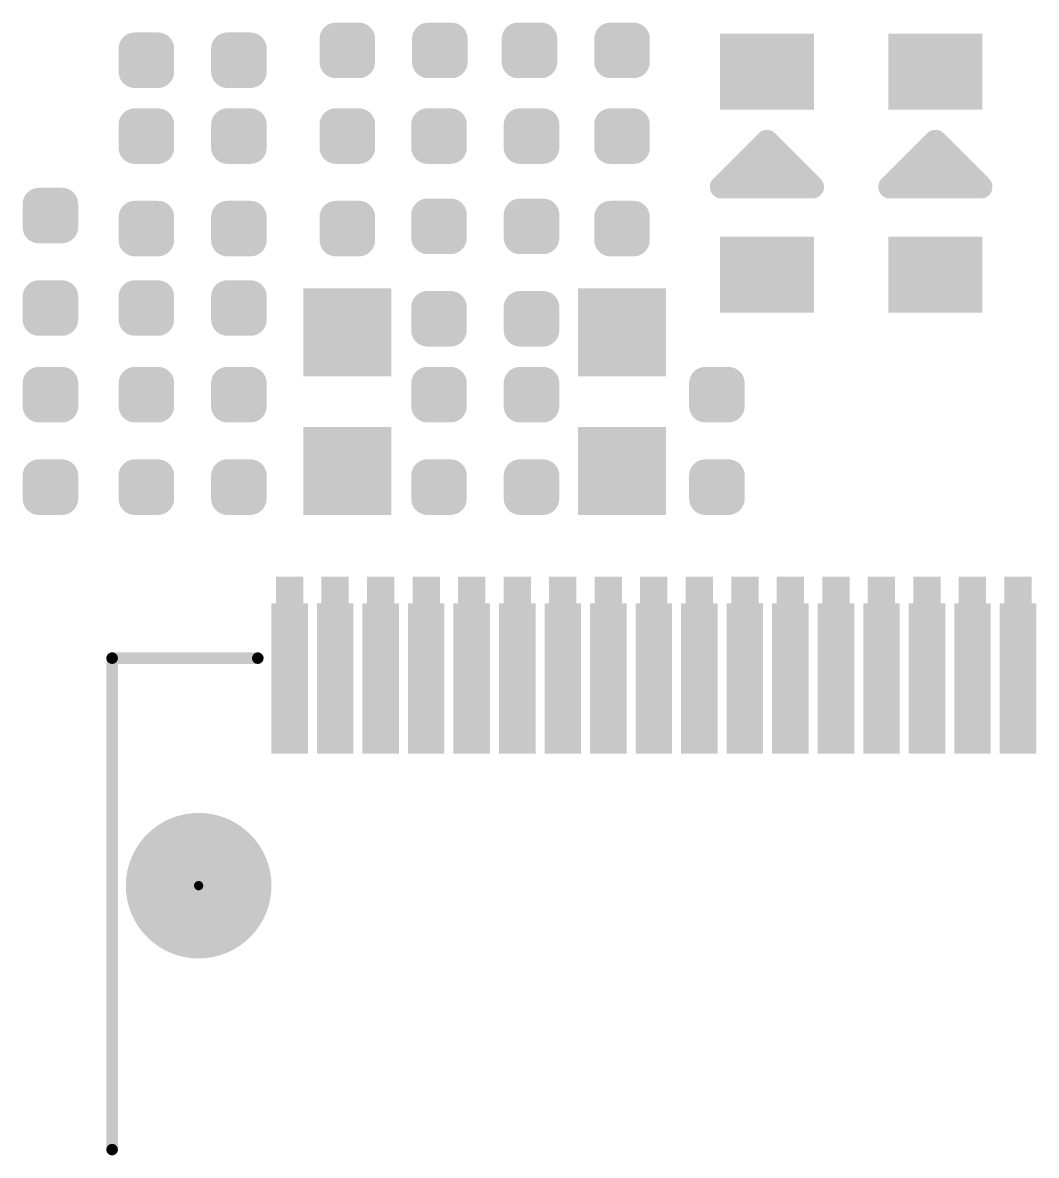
# Model space of a CAD drawing. Header units: millimetres. Extents: x 154 to 268, y 72 to 174.
# Drawn here: x 228.15 to 239.28, y 110.11 to 122.56 of the extents above; entities that cross this region are included whole.
import ezdxf

# ---------------------------------------------------------------- set-up
doc = ezdxf.new("R2010")
doc.units = ezdxf.units.MM
for name, color, linetype in [('PadHoleLayer', 156, 'Continuous'), ('TopOverlay', 52, 'Continuous'), ('TopPaste', 8, 'Continuous'), ('TopSolder', 216, 'Continuous')]:
    doc.layers.add(name, color=color, linetype=linetype)

msp = doc.modelspace()

# ---------------------------------------------------------------- linework, layer by layer
at = {"layer": 'PadHoleLayer', "const_width": 0.8}
msp.add_lwpolyline([(229.682, 113.075, 1), (230.482, 113.075, 1)], format="xyb", close=True, dxfattribs=at)
at = {"layer": 'TopOverlay'}
for points, const_width in [([(235.824, 120.753), (236.324, 121.253)], 0.254), ([(236.324, 121.253), (236.824, 120.753)], 0.254), ([(237.674, 120.753), (238.174, 121.253)], 0.254), ([(238.174, 121.253), (238.674, 120.753)], 0.254), ([(236.124, 120.853), (236.224, 120.953)], 0.254), ([(236.224, 120.953), (236.624, 120.953)], 0.254), ([(236.624, 120.953), (236.824, 120.753)], 0.254), ([(237.974, 120.853), (238.074, 120.953)], 0.254), ([(238.074, 120.953), (238.474, 120.953)], 0.254), ([(238.474, 120.953), (238.674, 120.753)], 0.254), ([(235.824, 120.753), (236.824, 120.753)], 0.254), ([(237.674, 120.753), (238.674, 120.753)], 0.254), ([(229.132, 110.175), (229.132, 115.575)], 0.127), ([(229.132, 115.575), (230.732, 115.575)], 0.127)]:
    msp.add_lwpolyline(points, dxfattribs=dict(at, const_width=const_width))
for points, const_width in [([(236.26, 121.253, 1), (236.387, 121.253, 1)], 0.127), ([(236.26, 121.253, 1), (236.387, 121.253, 1)], 0.127), ([(238.11, 121.253, 1), (238.237, 121.253, 1)], 0.127), ([(238.11, 121.253, 1), (238.237, 121.253, 1)], 0.127), ([(236.06, 120.853, 1), (236.187, 120.853, 1)], 0.127), ([(236.16, 120.953, 1), (236.287, 120.953, 1)], 0.127), ([(236.16, 120.953, 1), (236.287, 120.953, 1)], 0.127), ([(236.56, 120.953, 1), (236.687, 120.953, 1)], 0.127), ([(236.56, 120.953, 1), (236.687, 120.953, 1)], 0.127), ([(237.91, 120.853, 1), (238.037, 120.853, 1)], 0.127), ([(238.01, 120.953, 1), (238.137, 120.953, 1)], 0.127), ([(238.01, 120.953, 1), (238.137, 120.953, 1)], 0.127), ([(238.41, 120.953, 1), (238.537, 120.953, 1)], 0.127), ([(238.41, 120.953, 1), (238.537, 120.953, 1)], 0.127), ([(235.76, 120.753, 1), (235.887, 120.753, 1)], 0.127), ([(235.76, 120.753, 1), (235.887, 120.753, 1)], 0.127), ([(236.76, 120.753, 1), (236.887, 120.753, 1)], 0.127), ([(236.76, 120.753, 1), (236.887, 120.753, 1)], 0.127), ([(236.76, 120.753, 1), (236.887, 120.753, 1)], 0.127), ([(237.61, 120.753, 1), (237.737, 120.753, 1)], 0.127), ([(237.61, 120.753, 1), (237.737, 120.753, 1)], 0.127), ([(238.61, 120.753, 1), (238.737, 120.753, 1)], 0.127), ([(238.61, 120.753, 1), (238.737, 120.753, 1)], 0.127), ([(238.61, 120.753, 1), (238.737, 120.753, 1)], 0.127), ([(229.1, 115.575, 1), (229.163, 115.575, 1)], 0.0635), ([(229.1, 115.575, 1), (229.163, 115.575, 1)], 0.0635), ([(230.7, 115.575, 1), (230.763, 115.575, 1)], 0.0635), ([(229.1, 110.175, 1), (229.163, 110.175, 1)], 0.0635)]:
    msp.add_lwpolyline(points, format="xyb", close=True, dxfattribs=dict(at, const_width=const_width))
at = {"layer": 'TopPaste', "const_width": 0.127}
for points in [[(231.525, 122.38, 1), (231.652, 122.38, 1)], [(231.779, 122.38, 1), (231.906, 122.38, 1)], [(232.541, 122.38, 1), (232.668, 122.38, 1)], [(232.795, 122.38, 1), (232.922, 122.38, 1)], [(233.525, 122.38, 1), (233.652, 122.38, 1)], [(233.779, 122.38, 1), (233.906, 122.38, 1)], [(234.541, 122.38, 1), (234.668, 122.38, 1)], [(234.795, 122.38, 1), (234.922, 122.38, 1)], [(229.317, 122.272, 1), (229.444, 122.272, 1)], [(229.571, 122.272, 1), (229.698, 122.272, 1)], [(230.333, 122.272, 1), (230.46, 122.272, 1)], [(230.587, 122.272, 1), (230.714, 122.272, 1)], [(231.525, 122.126, 1), (231.652, 122.126, 1)], [(231.779, 122.126, 1), (231.906, 122.126, 1)], [(232.541, 122.126, 1), (232.668, 122.126, 1)], [(232.795, 122.126, 1), (232.922, 122.126, 1)], [(233.525, 122.126, 1), (233.652, 122.126, 1)], [(233.779, 122.126, 1), (233.906, 122.126, 1)], [(234.541, 122.126, 1), (234.668, 122.126, 1)], [(234.795, 122.126, 1), (234.922, 122.126, 1)], [(229.317, 122.018, 1), (229.444, 122.018, 1)], [(229.571, 122.018, 1), (229.698, 122.018, 1)], [(230.333, 122.018, 1), (230.46, 122.018, 1)], [(230.587, 122.018, 1), (230.714, 122.018, 1)], [(229.317, 121.438, 1), (229.444, 121.438, 1)], [(229.571, 121.438, 1), (229.698, 121.438, 1)], [(230.333, 121.438, 1), (230.46, 121.438, 1)], [(230.587, 121.438, 1), (230.714, 121.438, 1)], [(231.525, 121.438, 1), (231.652, 121.438, 1)], [(231.779, 121.438, 1), (231.906, 121.438, 1)], [(232.532, 121.438, 1), (232.659, 121.438, 1)], [(232.786, 121.438, 1), (232.913, 121.438, 1)], [(233.548, 121.438, 1), (233.675, 121.438, 1)], [(233.802, 121.438, 1), (233.929, 121.438, 1)], [(234.541, 121.438, 1), (234.668, 121.438, 1)], [(234.795, 121.438, 1), (234.922, 121.438, 1)], [(229.317, 121.184, 1), (229.444, 121.184, 1)], [(229.571, 121.184, 1), (229.698, 121.184, 1)], [(230.333, 121.184, 1), (230.46, 121.184, 1)], [(230.587, 121.184, 1), (230.714, 121.184, 1)], [(231.525, 121.184, 1), (231.652, 121.184, 1)], [(231.779, 121.184, 1), (231.906, 121.184, 1)], [(232.532, 121.184, 1), (232.659, 121.184, 1)], [(232.786, 121.184, 1), (232.913, 121.184, 1)], [(233.548, 121.184, 1), (233.675, 121.184, 1)], [(233.802, 121.184, 1), (233.929, 121.184, 1)], [(234.541, 121.184, 1), (234.668, 121.184, 1)], [(234.795, 121.184, 1), (234.922, 121.184, 1)], [(228.263, 120.565, 1), (228.39, 120.565, 1)], [(228.517, 120.565, 1), (228.644, 120.565, 1)], [(229.317, 120.422, 1), (229.444, 120.422, 1)], [(229.571, 120.422, 1), (229.698, 120.422, 1)], [(230.333, 120.422, 1), (230.46, 120.422, 1)], [(230.587, 120.422, 1), (230.714, 120.422, 1)], [(231.525, 120.422, 1), (231.652, 120.422, 1)], [(231.779, 120.422, 1), (231.906, 120.422, 1)], [(232.532, 120.447, 1), (232.659, 120.447, 1)], [(232.786, 120.447, 1), (232.913, 120.447, 1)], [(233.548, 120.447, 1), (233.675, 120.447, 1)], [(233.802, 120.447, 1), (233.929, 120.447, 1)], [(234.541, 120.422, 1), (234.668, 120.422, 1)], [(234.795, 120.422, 1), (234.922, 120.422, 1)], [(228.263, 120.311, 1), (228.39, 120.311, 1)], [(228.517, 120.311, 1), (228.644, 120.311, 1)], [(229.317, 120.168, 1), (229.444, 120.168, 1)], [(229.571, 120.168, 1), (229.698, 120.168, 1)], [(230.333, 120.168, 1), (230.46, 120.168, 1)], [(230.587, 120.168, 1), (230.714, 120.168, 1)], [(231.525, 120.168, 1), (231.652, 120.168, 1)], [(231.779, 120.168, 1), (231.906, 120.168, 1)], [(232.532, 120.193, 1), (232.659, 120.193, 1)], [(232.786, 120.193, 1), (232.913, 120.193, 1)], [(233.548, 120.193, 1), (233.675, 120.193, 1)], [(233.802, 120.193, 1), (233.929, 120.193, 1)], [(234.541, 120.168, 1), (234.668, 120.168, 1)], [(234.795, 120.168, 1), (234.922, 120.168, 1)], [(228.263, 119.549, 1), (228.39, 119.549, 1)], [(228.517, 119.549, 1), (228.644, 119.549, 1)], [(229.317, 119.549, 1), (229.444, 119.549, 1)], [(229.571, 119.549, 1), (229.698, 119.549, 1)], [(230.333, 119.549, 1), (230.46, 119.549, 1)], [(230.587, 119.549, 1), (230.714, 119.549, 1)], [(232.532, 119.431, 1), (232.659, 119.431, 1)], [(232.786, 119.431, 1), (232.913, 119.431, 1)], [(233.548, 119.431, 1), (233.675, 119.431, 1)], [(233.802, 119.431, 1), (233.929, 119.431, 1)], [(228.263, 119.295, 1), (228.39, 119.295, 1)], [(228.517, 119.295, 1), (228.644, 119.295, 1)], [(229.317, 119.295, 1), (229.444, 119.295, 1)], [(229.571, 119.295, 1), (229.698, 119.295, 1)], [(230.333, 119.295, 1), (230.46, 119.295, 1)], [(230.587, 119.295, 1), (230.714, 119.295, 1)], [(232.532, 119.177, 1), (232.659, 119.177, 1)], [(232.786, 119.177, 1), (232.913, 119.177, 1)], [(233.548, 119.177, 1), (233.675, 119.177, 1)], [(233.802, 119.177, 1), (233.929, 119.177, 1)], [(228.263, 118.597, 1), (228.39, 118.597, 1)], [(228.517, 118.597, 1), (228.644, 118.597, 1)], [(229.317, 118.597, 1), (229.444, 118.597, 1)], [(229.571, 118.597, 1), (229.698, 118.597, 1)], [(230.333, 118.597, 1), (230.46, 118.597, 1)], [(230.587, 118.597, 1), (230.714, 118.597, 1)], [(232.532, 118.597, 1), (232.659, 118.597, 1)], [(232.786, 118.597, 1), (232.913, 118.597, 1)], [(233.548, 118.597, 1), (233.675, 118.597, 1)], [(233.802, 118.597, 1), (233.929, 118.597, 1)], [(235.583, 118.597, 1), (235.71, 118.597, 1)], [(235.837, 118.597, 1), (235.964, 118.597, 1)], [(228.263, 118.343, 1), (228.39, 118.343, 1)], [(228.517, 118.343, 1), (228.644, 118.343, 1)], [(229.317, 118.343, 1), (229.444, 118.343, 1)], [(229.571, 118.343, 1), (229.698, 118.343, 1)], [(230.333, 118.343, 1), (230.46, 118.343, 1)], [(230.587, 118.343, 1), (230.714, 118.343, 1)], [(232.532, 118.343, 1), (232.659, 118.343, 1)], [(232.786, 118.343, 1), (232.913, 118.343, 1)], [(233.548, 118.343, 1), (233.675, 118.343, 1)], [(233.802, 118.343, 1), (233.929, 118.343, 1)], [(235.583, 118.343, 1), (235.71, 118.343, 1)], [(235.837, 118.343, 1), (235.964, 118.343, 1)], [(228.263, 117.581, 1), (228.39, 117.581, 1)], [(228.517, 117.581, 1), (228.644, 117.581, 1)], [(229.317, 117.581, 1), (229.444, 117.581, 1)], [(229.571, 117.581, 1), (229.698, 117.581, 1)], [(230.333, 117.581, 1), (230.46, 117.581, 1)], [(230.587, 117.581, 1), (230.714, 117.581, 1)], [(232.532, 117.581, 1), (232.659, 117.581, 1)], [(232.786, 117.581, 1), (232.913, 117.581, 1)], [(233.548, 117.581, 1), (233.675, 117.581, 1)], [(233.802, 117.581, 1), (233.929, 117.581, 1)], [(235.583, 117.581, 1), (235.71, 117.581, 1)], [(235.837, 117.581, 1), (235.964, 117.581, 1)], [(228.263, 117.327, 1), (228.39, 117.327, 1)], [(228.517, 117.327, 1), (228.644, 117.327, 1)], [(229.317, 117.327, 1), (229.444, 117.327, 1)], [(229.571, 117.327, 1), (229.698, 117.327, 1)], [(230.333, 117.327, 1), (230.46, 117.327, 1)], [(230.587, 117.327, 1), (230.714, 117.327, 1)], [(232.532, 117.327, 1), (232.659, 117.327, 1)], [(232.786, 117.327, 1), (232.913, 117.327, 1)], [(233.548, 117.327, 1), (233.675, 117.327, 1)], [(233.802, 117.327, 1), (233.929, 117.327, 1)], [(235.583, 117.327, 1), (235.71, 117.327, 1)], [(235.837, 117.327, 1), (235.964, 117.327, 1)]]:
    msp.add_lwpolyline(points, format="xyb", close=True, dxfattribs=at)
at = {"layer": 'TopPaste'}
for points in [[(231.842, 122.507), (231.588, 122.507), (231.842, 121.999), (231.588, 121.999)], [(232.858, 122.507), (232.604, 122.507), (232.858, 121.999), (232.604, 121.999)], [(233.843, 122.507), (233.589, 122.507), (233.843, 121.999), (233.589, 121.999)], [(234.859, 122.507), (234.605, 122.507), (234.859, 121.999), (234.605, 121.999)], [(229.381, 122.399), (229.381, 121.891), (229.635, 122.399), (229.635, 121.891)], [(230.651, 121.891), (230.651, 122.399), (230.397, 121.891), (230.397, 122.399)], [(231.969, 122.38), (231.461, 122.38), (231.969, 122.126), (231.461, 122.126)], [(232.985, 122.38), (232.477, 122.38), (232.985, 122.126), (232.477, 122.126)], [(233.97, 122.38), (233.462, 122.38), (233.97, 122.126), (233.462, 122.126)], [(234.986, 122.38), (234.478, 122.38), (234.986, 122.126), (234.478, 122.126)], [(229.254, 122.272), (229.254, 122.018), (229.762, 122.272), (229.762, 122.018)], [(230.778, 122.018), (230.778, 122.272), (230.27, 122.018), (230.27, 122.272)], [(236.739, 121.703), (236.739, 122.333), (235.909, 121.703), (235.909, 122.333)], [(238.589, 121.703), (238.589, 122.333), (237.759, 121.703), (237.759, 122.333)], [(229.381, 121.565), (229.381, 121.057), (229.635, 121.565), (229.635, 121.057)], [(230.397, 121.565), (230.397, 121.057), (230.651, 121.565), (230.651, 121.057)], [(231.842, 121.057), (231.842, 121.565), (231.588, 121.057), (231.588, 121.565)], [(232.849, 121.565), (232.595, 121.565), (232.849, 121.057), (232.595, 121.057)], [(233.865, 121.565), (233.611, 121.565), (233.865, 121.057), (233.611, 121.057)], [(234.859, 121.057), (234.859, 121.565), (234.605, 121.057), (234.605, 121.565)], [(229.254, 121.438), (229.254, 121.184), (229.762, 121.438), (229.762, 121.184)], [(230.27, 121.438), (230.27, 121.184), (230.778, 121.438), (230.778, 121.184)], [(231.969, 121.184), (231.969, 121.438), (231.461, 121.184), (231.461, 121.438)], [(232.976, 121.438), (232.468, 121.438), (232.976, 121.184), (232.468, 121.184)], [(233.992, 121.438), (233.484, 121.438), (233.992, 121.184), (233.484, 121.184)], [(234.986, 121.184), (234.986, 121.438), (234.478, 121.184), (234.478, 121.438)], [(228.327, 120.692), (228.327, 120.184), (228.581, 120.692), (228.581, 120.184)], [(228.2, 120.565), (228.2, 120.311), (228.708, 120.565), (228.708, 120.311)], [(229.381, 120.549), (229.381, 120.041), (229.635, 120.549), (229.635, 120.041)], [(230.397, 120.549), (230.397, 120.041), (230.651, 120.549), (230.651, 120.041)], [(231.842, 120.041), (231.842, 120.549), (231.588, 120.041), (231.588, 120.549)], [(232.595, 120.574), (232.595, 120.066), (232.849, 120.574), (232.849, 120.066)], [(233.611, 120.574), (233.611, 120.066), (233.865, 120.574), (233.865, 120.066)], [(234.859, 120.041), (234.859, 120.549), (234.605, 120.041), (234.605, 120.549)], [(229.254, 120.422), (229.254, 120.168), (229.762, 120.422), (229.762, 120.168)], [(230.27, 120.422), (230.27, 120.168), (230.778, 120.422), (230.778, 120.168)], [(231.969, 120.168), (231.969, 120.422), (231.461, 120.168), (231.461, 120.422)], [(232.468, 120.447), (232.468, 120.193), (232.976, 120.447), (232.976, 120.193)], [(233.484, 120.447), (233.484, 120.193), (233.992, 120.447), (233.992, 120.193)], [(234.986, 120.168), (234.986, 120.422), (234.478, 120.168), (234.478, 120.422)], [(236.739, 119.473), (236.739, 120.103), (235.909, 119.473), (235.909, 120.103)], [(238.589, 119.473), (238.589, 120.103), (237.759, 119.473), (237.759, 120.103)], [(228.327, 119.676), (228.327, 119.168), (228.581, 119.676), (228.581, 119.168)], [(229.635, 119.676), (229.381, 119.676), (229.635, 119.168), (229.381, 119.168)], [(230.651, 119.676), (230.397, 119.676), (230.651, 119.168), (230.397, 119.168)], [(228.2, 119.549), (228.2, 119.295), (228.708, 119.549), (228.708, 119.295)], [(229.762, 119.549), (229.254, 119.549), (229.762, 119.295), (229.254, 119.295)], [(230.778, 119.549), (230.27, 119.549), (230.778, 119.295), (230.27, 119.295)], [(231.334, 119.537), (231.334, 118.775), (232.096, 119.537), (232.096, 118.775)], [(232.595, 119.558), (232.595, 119.05), (232.849, 119.558), (232.849, 119.05)], [(233.611, 119.558), (233.611, 119.05), (233.865, 119.558), (233.865, 119.05)], [(234.351, 119.537), (234.351, 118.775), (235.113, 119.537), (235.113, 118.775)], [(232.468, 119.431), (232.468, 119.177), (232.976, 119.431), (232.976, 119.177)], [(233.484, 119.431), (233.484, 119.177), (233.992, 119.431), (233.992, 119.177)], [(228.581, 118.216), (228.581, 118.724), (228.327, 118.216), (228.327, 118.724)], [(229.381, 118.724), (229.381, 118.216), (229.635, 118.724), (229.635, 118.216)], [(230.397, 118.724), (230.397, 118.216), (230.651, 118.724), (230.651, 118.216)], [(232.595, 118.724), (232.595, 118.216), (232.849, 118.724), (232.849, 118.216)], [(233.611, 118.724), (233.611, 118.216), (233.865, 118.724), (233.865, 118.216)], [(235.647, 118.724), (235.647, 118.216), (235.901, 118.724), (235.901, 118.216)], [(228.708, 118.343), (228.708, 118.597), (228.2, 118.343), (228.2, 118.597)], [(229.254, 118.597), (229.254, 118.343), (229.762, 118.597), (229.762, 118.343)], [(230.27, 118.597), (230.27, 118.343), (230.778, 118.597), (230.778, 118.343)], [(232.468, 118.597), (232.468, 118.343), (232.976, 118.597), (232.976, 118.343)], [(233.484, 118.597), (233.484, 118.343), (233.992, 118.597), (233.992, 118.343)], [(235.52, 118.597), (235.52, 118.343), (236.028, 118.597), (236.028, 118.343)], [(231.334, 118.013), (231.334, 117.251), (232.096, 118.013), (232.096, 117.251)], [(234.351, 118.013), (234.351, 117.251), (235.113, 118.013), (235.113, 117.251)], [(228.581, 117.2), (228.581, 117.708), (228.327, 117.2), (228.327, 117.708)], [(229.381, 117.708), (229.381, 117.2), (229.635, 117.708), (229.635, 117.2)], [(230.397, 117.708), (230.397, 117.2), (230.651, 117.708), (230.651, 117.2)], [(232.595, 117.708), (232.595, 117.2), (232.849, 117.708), (232.849, 117.2)], [(233.611, 117.708), (233.611, 117.2), (233.865, 117.708), (233.865, 117.2)], [(235.647, 117.708), (235.647, 117.2), (235.901, 117.708), (235.901, 117.2)], [(228.708, 117.327), (228.708, 117.581), (228.2, 117.327), (228.2, 117.581)], [(229.254, 117.581), (229.254, 117.327), (229.762, 117.581), (229.762, 117.327)], [(230.27, 117.581), (230.27, 117.327), (230.778, 117.581), (230.778, 117.327)], [(232.468, 117.581), (232.468, 117.327), (232.976, 117.581), (232.976, 117.327)], [(233.484, 117.581), (233.484, 117.327), (233.992, 117.581), (233.992, 117.327)], [(235.52, 117.581), (235.52, 117.327), (236.028, 117.581), (236.028, 117.327)], [(231.23, 116.471), (230.931, 116.471), (231.23, 115.871), (230.931, 115.871)], [(231.731, 116.471), (231.431, 116.471), (231.731, 115.871), (231.431, 115.871)], [(232.231, 116.471), (231.931, 116.471), (232.231, 115.871), (231.931, 115.871)], [(232.731, 116.471), (232.431, 116.471), (232.731, 115.871), (232.431, 115.871)], [(233.231, 116.471), (232.931, 116.471), (233.231, 115.871), (232.931, 115.871)], [(233.731, 116.471), (233.431, 116.471), (233.731, 115.871), (233.431, 115.871)], [(234.231, 116.471), (233.931, 116.471), (234.231, 115.871), (233.931, 115.871)], [(234.731, 116.471), (234.431, 116.471), (234.731, 115.871), (234.431, 115.871)], [(235.231, 116.471), (234.931, 116.471), (235.231, 115.871), (234.931, 115.871)], [(235.731, 116.471), (235.431, 116.471), (235.731, 115.871), (235.431, 115.871)], [(236.231, 116.471), (235.931, 116.471), (236.231, 115.871), (235.931, 115.871)], [(236.731, 116.471), (236.431, 116.471), (236.731, 115.871), (236.431, 115.871)], [(237.231, 116.471), (236.931, 116.471), (237.231, 115.871), (236.931, 115.871)], [(237.731, 116.471), (237.431, 116.471), (237.731, 115.871), (237.431, 115.871)], [(238.231, 116.471), (237.931, 116.471), (238.231, 115.871), (237.931, 115.871)], [(238.731, 116.471), (238.431, 116.471), (238.731, 115.871), (238.431, 115.871)], [(239.231, 116.471), (238.931, 116.471), (239.231, 115.871), (238.931, 115.871)], [(231.232, 114.575), (231.232, 116.125), (230.932, 114.575), (230.932, 116.125)], [(231.732, 114.575), (231.732, 116.125), (231.432, 114.575), (231.432, 116.125)], [(232.232, 114.575), (232.232, 116.125), (231.932, 114.575), (231.932, 116.125)], [(232.732, 114.575), (232.732, 116.125), (232.432, 114.575), (232.432, 116.125)], [(233.232, 114.575), (233.232, 116.125), (232.932, 114.575), (232.932, 116.125)], [(233.732, 114.575), (233.732, 116.125), (233.432, 114.575), (233.432, 116.125)], [(234.232, 114.575), (234.232, 116.125), (233.932, 114.575), (233.932, 116.125)], [(234.732, 114.575), (234.732, 116.125), (234.432, 114.575), (234.432, 116.125)], [(235.232, 114.575), (235.232, 116.125), (234.932, 114.575), (234.932, 116.125)], [(235.732, 114.575), (235.732, 116.125), (235.432, 114.575), (235.432, 116.125)], [(236.232, 114.575), (236.232, 116.125), (235.932, 114.575), (235.932, 116.125)], [(236.732, 114.575), (236.732, 116.125), (236.432, 114.575), (236.432, 116.125)], [(237.232, 114.575), (237.232, 116.125), (236.932, 114.575), (236.932, 116.125)], [(237.732, 114.575), (237.732, 116.125), (237.432, 114.575), (237.432, 116.125)], [(238.232, 114.575), (238.232, 116.125), (237.932, 114.575), (237.932, 116.125)], [(238.732, 114.575), (238.732, 116.125), (238.432, 114.575), (238.432, 116.125)], [(239.232, 114.575), (239.232, 116.125), (238.932, 114.575), (238.932, 116.125)]]:
    msp.add_solid(points, dxfattribs=at)
at = {"layer": 'TopSolder'}
for points, const_width in [([(231.499, 122.38, 1), (231.677, 122.38, 1)], 0.178), ([(231.753, 122.38, 1), (231.931, 122.38, 1)], 0.178), ([(232.515, 122.38, 1), (232.693, 122.38, 1)], 0.178), ([(232.769, 122.38, 1), (232.947, 122.38, 1)], 0.178), ([(233.5, 122.38, 1), (233.678, 122.38, 1)], 0.178), ([(233.754, 122.38, 1), (233.932, 122.38, 1)], 0.178), ([(234.516, 122.38, 1), (234.694, 122.38, 1)], 0.178), ([(234.77, 122.38, 1), (234.948, 122.38, 1)], 0.178), ([(229.292, 122.272, 1), (229.47, 122.272, 1)], 0.178), ([(229.546, 122.272, 1), (229.724, 122.272, 1)], 0.178), ([(230.308, 122.272, 1), (230.486, 122.272, 1)], 0.178), ([(230.562, 122.272, 1), (230.74, 122.272, 1)], 0.178), ([(231.499, 122.126, 1), (231.677, 122.126, 1)], 0.178), ([(231.753, 122.126, 1), (231.931, 122.126, 1)], 0.178), ([(232.515, 122.126, 1), (232.693, 122.126, 1)], 0.178), ([(232.769, 122.126, 1), (232.947, 122.126, 1)], 0.178), ([(233.5, 122.126, 1), (233.678, 122.126, 1)], 0.178), ([(233.754, 122.126, 1), (233.932, 122.126, 1)], 0.178), ([(234.516, 122.126, 1), (234.694, 122.126, 1)], 0.178), ([(234.77, 122.126, 1), (234.948, 122.126, 1)], 0.178), ([(229.292, 122.018, 1), (229.47, 122.018, 1)], 0.178), ([(229.546, 122.018, 1), (229.724, 122.018, 1)], 0.178), ([(230.308, 122.018, 1), (230.486, 122.018, 1)], 0.178), ([(230.562, 122.018, 1), (230.74, 122.018, 1)], 0.178), ([(229.292, 121.438, 1), (229.47, 121.438, 1)], 0.178), ([(229.546, 121.438, 1), (229.724, 121.438, 1)], 0.178), ([(230.308, 121.438, 1), (230.486, 121.438, 1)], 0.178), ([(230.562, 121.438, 1), (230.74, 121.438, 1)], 0.178), ([(231.499, 121.438, 1), (231.677, 121.438, 1)], 0.178), ([(231.753, 121.438, 1), (231.931, 121.438, 1)], 0.178), ([(232.506, 121.438, 1), (232.684, 121.438, 1)], 0.178), ([(232.76, 121.438, 1), (232.938, 121.438, 1)], 0.178), ([(233.522, 121.438, 1), (233.7, 121.438, 1)], 0.178), ([(233.776, 121.438, 1), (233.954, 121.438, 1)], 0.178), ([(234.516, 121.438, 1), (234.694, 121.438, 1)], 0.178), ([(234.77, 121.438, 1), (234.948, 121.438, 1)], 0.178), ([(229.292, 121.184, 1), (229.47, 121.184, 1)], 0.178), ([(229.546, 121.184, 1), (229.724, 121.184, 1)], 0.178), ([(230.308, 121.184, 1), (230.486, 121.184, 1)], 0.178), ([(230.562, 121.184, 1), (230.74, 121.184, 1)], 0.178), ([(231.499, 121.184, 1), (231.677, 121.184, 1)], 0.178), ([(231.753, 121.184, 1), (231.931, 121.184, 1)], 0.178), ([(232.506, 121.184, 1), (232.684, 121.184, 1)], 0.178), ([(232.76, 121.184, 1), (232.938, 121.184, 1)], 0.178), ([(233.522, 121.184, 1), (233.7, 121.184, 1)], 0.178), ([(233.776, 121.184, 1), (233.954, 121.184, 1)], 0.178), ([(234.516, 121.184, 1), (234.694, 121.184, 1)], 0.178), ([(234.77, 121.184, 1), (234.948, 121.184, 1)], 0.178), ([(228.238, 120.565, 1), (228.416, 120.565, 1)], 0.178), ([(228.492, 120.565, 1), (228.67, 120.565, 1)], 0.178), ([(232.506, 120.447, 1), (232.684, 120.447, 1)], 0.178), ([(232.76, 120.447, 1), (232.938, 120.447, 1)], 0.178), ([(233.522, 120.447, 1), (233.7, 120.447, 1)], 0.178), ([(233.776, 120.447, 1), (233.954, 120.447, 1)], 0.178), ([(228.238, 120.311, 1), (228.416, 120.311, 1)], 0.178), ([(228.492, 120.311, 1), (228.67, 120.311, 1)], 0.178), ([(229.292, 120.422, 1), (229.47, 120.422, 1)], 0.178), ([(229.546, 120.422, 1), (229.724, 120.422, 1)], 0.178), ([(230.308, 120.422, 1), (230.486, 120.422, 1)], 0.178), ([(230.562, 120.422, 1), (230.74, 120.422, 1)], 0.178), ([(231.499, 120.422, 1), (231.677, 120.422, 1)], 0.178), ([(231.753, 120.422, 1), (231.931, 120.422, 1)], 0.178), ([(234.516, 120.422, 1), (234.694, 120.422, 1)], 0.178), ([(234.77, 120.422, 1), (234.948, 120.422, 1)], 0.178), ([(232.506, 120.193, 1), (232.684, 120.193, 1)], 0.178), ([(232.76, 120.193, 1), (232.938, 120.193, 1)], 0.178), ([(233.522, 120.193, 1), (233.7, 120.193, 1)], 0.178), ([(233.776, 120.193, 1), (233.954, 120.193, 1)], 0.178), ([(229.292, 120.168, 1), (229.47, 120.168, 1)], 0.178), ([(229.546, 120.168, 1), (229.724, 120.168, 1)], 0.178), ([(230.308, 120.168, 1), (230.486, 120.168, 1)], 0.178), ([(230.562, 120.168, 1), (230.74, 120.168, 1)], 0.178), ([(231.499, 120.168, 1), (231.677, 120.168, 1)], 0.178), ([(231.753, 120.168, 1), (231.931, 120.168, 1)], 0.178), ([(234.516, 120.168, 1), (234.694, 120.168, 1)], 0.178), ([(234.77, 120.168, 1), (234.948, 120.168, 1)], 0.178), ([(228.238, 119.549, 1), (228.416, 119.549, 1)], 0.178), ([(228.492, 119.549, 1), (228.67, 119.549, 1)], 0.178), ([(229.292, 119.549, 1), (229.47, 119.549, 1)], 0.178), ([(229.546, 119.549, 1), (229.724, 119.549, 1)], 0.178), ([(230.308, 119.549, 1), (230.486, 119.549, 1)], 0.178), ([(230.562, 119.549, 1), (230.74, 119.549, 1)], 0.178), ([(232.506, 119.431, 1), (232.684, 119.431, 1)], 0.178), ([(232.76, 119.431, 1), (232.938, 119.431, 1)], 0.178), ([(233.522, 119.431, 1), (233.7, 119.431, 1)], 0.178), ([(233.776, 119.431, 1), (233.954, 119.431, 1)], 0.178), ([(228.238, 119.295, 1), (228.416, 119.295, 1)], 0.178), ([(228.492, 119.295, 1), (228.67, 119.295, 1)], 0.178), ([(229.292, 119.295, 1), (229.47, 119.295, 1)], 0.178), ([(229.546, 119.295, 1), (229.724, 119.295, 1)], 0.178), ([(230.308, 119.295, 1), (230.486, 119.295, 1)], 0.178), ([(230.562, 119.295, 1), (230.74, 119.295, 1)], 0.178), ([(232.506, 119.177, 1), (232.684, 119.177, 1)], 0.178), ([(232.76, 119.177, 1), (232.938, 119.177, 1)], 0.178), ([(233.522, 119.177, 1), (233.7, 119.177, 1)], 0.178), ([(233.776, 119.177, 1), (233.954, 119.177, 1)], 0.178), ([(228.238, 118.597, 1), (228.416, 118.597, 1)], 0.178), ([(228.492, 118.597, 1), (228.67, 118.597, 1)], 0.178), ([(229.292, 118.597, 1), (229.47, 118.597, 1)], 0.178), ([(229.546, 118.597, 1), (229.724, 118.597, 1)], 0.178), ([(230.308, 118.597, 1), (230.486, 118.597, 1)], 0.178), ([(230.562, 118.597, 1), (230.74, 118.597, 1)], 0.178), ([(232.506, 118.597, 1), (232.684, 118.597, 1)], 0.178), ([(232.76, 118.597, 1), (232.938, 118.597, 1)], 0.178), ([(233.522, 118.597, 1), (233.7, 118.597, 1)], 0.178), ([(233.776, 118.597, 1), (233.954, 118.597, 1)], 0.178), ([(235.558, 118.597, 1), (235.736, 118.597, 1)], 0.178), ([(235.812, 118.597, 1), (235.99, 118.597, 1)], 0.178), ([(228.238, 118.343, 1), (228.416, 118.343, 1)], 0.178), ([(228.492, 118.343, 1), (228.67, 118.343, 1)], 0.178), ([(229.292, 118.343, 1), (229.47, 118.343, 1)], 0.178), ([(229.546, 118.343, 1), (229.724, 118.343, 1)], 0.178), ([(230.308, 118.343, 1), (230.486, 118.343, 1)], 0.178), ([(230.562, 118.343, 1), (230.74, 118.343, 1)], 0.178), ([(232.506, 118.343, 1), (232.684, 118.343, 1)], 0.178), ([(232.76, 118.343, 1), (232.938, 118.343, 1)], 0.178), ([(233.522, 118.343, 1), (233.7, 118.343, 1)], 0.178), ([(233.776, 118.343, 1), (233.954, 118.343, 1)], 0.178), ([(235.558, 118.343, 1), (235.736, 118.343, 1)], 0.178), ([(235.812, 118.343, 1), (235.99, 118.343, 1)], 0.178), ([(228.238, 117.581, 1), (228.416, 117.581, 1)], 0.178), ([(228.492, 117.581, 1), (228.67, 117.581, 1)], 0.178), ([(229.292, 117.581, 1), (229.47, 117.581, 1)], 0.178), ([(229.546, 117.581, 1), (229.724, 117.581, 1)], 0.178), ([(230.308, 117.581, 1), (230.486, 117.581, 1)], 0.178), ([(230.562, 117.581, 1), (230.74, 117.581, 1)], 0.178), ([(232.506, 117.581, 1), (232.684, 117.581, 1)], 0.178), ([(232.76, 117.581, 1), (232.938, 117.581, 1)], 0.178), ([(233.522, 117.581, 1), (233.7, 117.581, 1)], 0.178), ([(233.776, 117.581, 1), (233.954, 117.581, 1)], 0.178), ([(235.558, 117.581, 1), (235.736, 117.581, 1)], 0.178), ([(235.812, 117.581, 1), (235.99, 117.581, 1)], 0.178), ([(228.238, 117.327, 1), (228.416, 117.327, 1)], 0.178), ([(228.492, 117.327, 1), (228.67, 117.327, 1)], 0.178), ([(229.292, 117.327, 1), (229.47, 117.327, 1)], 0.178), ([(229.546, 117.327, 1), (229.724, 117.327, 1)], 0.178), ([(230.308, 117.327, 1), (230.486, 117.327, 1)], 0.178), ([(230.562, 117.327, 1), (230.74, 117.327, 1)], 0.178), ([(232.506, 117.327, 1), (232.684, 117.327, 1)], 0.178), ([(232.76, 117.327, 1), (232.938, 117.327, 1)], 0.178), ([(233.522, 117.327, 1), (233.7, 117.327, 1)], 0.178), ([(233.776, 117.327, 1), (233.954, 117.327, 1)], 0.178), ([(235.558, 117.327, 1), (235.736, 117.327, 1)], 0.178), ([(235.812, 117.327, 1), (235.99, 117.327, 1)], 0.178), ([(230.056, 113.075, 1), (230.107, 113.075, 1)], 0.0508)]:
    msp.add_lwpolyline(points, format="xyb", close=True, dxfattribs=dict(at, const_width=const_width))
for points in [[(231.842, 122.558), (231.588, 122.558), (231.842, 121.948), (231.588, 121.948)], [(232.858, 122.558), (232.604, 122.558), (232.858, 121.948), (232.604, 121.948)], [(233.843, 122.558), (233.589, 122.558), (233.843, 121.948), (233.589, 121.948)], [(234.859, 122.558), (234.605, 122.558), (234.859, 121.948), (234.605, 121.948)], [(229.381, 122.45), (229.381, 121.84), (229.635, 122.45), (229.635, 121.84)], [(230.651, 121.84), (230.651, 122.45), (230.397, 121.84), (230.397, 122.45)], [(232.02, 122.38), (231.41, 122.38), (232.02, 122.126), (231.41, 122.126)], [(233.036, 122.38), (232.426, 122.38), (233.036, 122.126), (232.426, 122.126)], [(234.021, 122.38), (233.411, 122.38), (234.021, 122.126), (233.411, 122.126)], [(235.037, 122.38), (234.427, 122.38), (235.037, 122.126), (234.427, 122.126)], [(236.841, 121.601), (236.841, 122.435), (235.807, 121.601), (235.807, 122.435)], [(238.691, 121.601), (238.691, 122.435), (237.657, 121.601), (237.657, 122.435)], [(229.203, 122.272), (229.203, 122.018), (229.813, 122.272), (229.813, 122.018)], [(230.829, 122.018), (230.829, 122.272), (230.219, 122.018), (230.219, 122.272)], [(229.381, 121.616), (229.381, 121.006), (229.635, 121.616), (229.635, 121.006)], [(230.397, 121.616), (230.397, 121.006), (230.651, 121.616), (230.651, 121.006)], [(231.842, 121.006), (231.842, 121.616), (231.588, 121.006), (231.588, 121.616)], [(232.849, 121.616), (232.595, 121.616), (232.849, 121.006), (232.595, 121.006)], [(233.865, 121.616), (233.611, 121.616), (233.865, 121.006), (233.611, 121.006)], [(234.859, 121.006), (234.859, 121.616), (234.605, 121.006), (234.605, 121.616)], [(229.203, 121.438), (229.203, 121.184), (229.813, 121.438), (229.813, 121.184)], [(230.219, 121.438), (230.219, 121.184), (230.829, 121.438), (230.829, 121.184)], [(232.02, 121.184), (232.02, 121.438), (231.41, 121.184), (231.41, 121.438)], [(233.027, 121.438), (232.417, 121.438), (233.027, 121.184), (232.417, 121.184)], [(234.043, 121.438), (233.433, 121.438), (234.043, 121.184), (233.433, 121.184)], [(235.037, 121.184), (235.037, 121.438), (234.427, 121.184), (234.427, 121.438)], [(228.327, 120.743), (228.327, 120.133), (228.581, 120.743), (228.581, 120.133)], [(232.595, 120.625), (232.595, 120.015), (232.849, 120.625), (232.849, 120.015)], [(233.611, 120.625), (233.611, 120.015), (233.865, 120.625), (233.865, 120.015)], [(228.149, 120.565), (228.149, 120.311), (228.759, 120.565), (228.759, 120.311)], [(229.381, 120.6), (229.381, 119.99), (229.635, 120.6), (229.635, 119.99)], [(230.397, 120.6), (230.397, 119.99), (230.651, 120.6), (230.651, 119.99)], [(231.842, 119.99), (231.842, 120.6), (231.588, 119.99), (231.588, 120.6)], [(234.859, 119.99), (234.859, 120.6), (234.605, 119.99), (234.605, 120.6)], [(229.203, 120.422), (229.203, 120.168), (229.813, 120.422), (229.813, 120.168)], [(230.219, 120.422), (230.219, 120.168), (230.829, 120.422), (230.829, 120.168)], [(232.02, 120.168), (232.02, 120.422), (231.41, 120.168), (231.41, 120.422)], [(232.417, 120.447), (232.417, 120.193), (233.027, 120.447), (233.027, 120.193)], [(233.433, 120.447), (233.433, 120.193), (234.043, 120.447), (234.043, 120.193)], [(235.037, 120.168), (235.037, 120.422), (234.427, 120.168), (234.427, 120.422)], [(236.841, 119.371), (236.841, 120.205), (235.807, 119.371), (235.807, 120.205)], [(238.691, 119.371), (238.691, 120.205), (237.657, 119.371), (237.657, 120.205)], [(228.327, 119.727), (228.327, 119.117), (228.581, 119.727), (228.581, 119.117)], [(229.635, 119.727), (229.381, 119.727), (229.635, 119.117), (229.381, 119.117)], [(230.651, 119.727), (230.397, 119.727), (230.651, 119.117), (230.397, 119.117)], [(231.233, 119.638), (231.233, 118.673), (232.198, 119.638), (232.198, 118.673)], [(232.595, 119.609), (232.595, 118.999), (232.849, 119.609), (232.849, 118.999)], [(233.611, 119.609), (233.611, 118.999), (233.865, 119.609), (233.865, 118.999)], [(234.249, 119.638), (234.249, 118.673), (235.215, 119.638), (235.215, 118.673)], [(228.149, 119.549), (228.149, 119.295), (228.759, 119.549), (228.759, 119.295)], [(229.813, 119.549), (229.203, 119.549), (229.813, 119.295), (229.203, 119.295)], [(230.829, 119.549), (230.219, 119.549), (230.829, 119.295), (230.219, 119.295)], [(232.417, 119.431), (232.417, 119.177), (233.027, 119.431), (233.027, 119.177)], [(233.433, 119.431), (233.433, 119.177), (234.043, 119.431), (234.043, 119.177)], [(228.581, 118.165), (228.581, 118.775), (228.327, 118.165), (228.327, 118.775)], [(229.381, 118.775), (229.381, 118.165), (229.635, 118.775), (229.635, 118.165)], [(230.397, 118.775), (230.397, 118.165), (230.651, 118.775), (230.651, 118.165)], [(232.595, 118.775), (232.595, 118.165), (232.849, 118.775), (232.849, 118.165)], [(233.611, 118.775), (233.611, 118.165), (233.865, 118.775), (233.865, 118.165)], [(235.647, 118.775), (235.647, 118.165), (235.901, 118.775), (235.901, 118.165)], [(228.759, 118.343), (228.759, 118.597), (228.149, 118.343), (228.149, 118.597)], [(229.203, 118.597), (229.203, 118.343), (229.813, 118.597), (229.813, 118.343)], [(230.219, 118.597), (230.219, 118.343), (230.829, 118.597), (230.829, 118.343)], [(232.417, 118.597), (232.417, 118.343), (233.027, 118.597), (233.027, 118.343)], [(233.433, 118.597), (233.433, 118.343), (234.043, 118.597), (234.043, 118.343)], [(235.469, 118.597), (235.469, 118.343), (236.079, 118.597), (236.079, 118.343)], [(231.233, 118.114), (231.233, 117.149), (232.198, 118.114), (232.198, 117.149)], [(234.249, 118.114), (234.249, 117.149), (235.215, 118.114), (235.215, 117.149)], [(228.581, 117.149), (228.581, 117.759), (228.327, 117.149), (228.327, 117.759)], [(229.381, 117.759), (229.381, 117.149), (229.635, 117.759), (229.635, 117.149)], [(230.397, 117.759), (230.397, 117.149), (230.651, 117.759), (230.651, 117.149)], [(232.595, 117.759), (232.595, 117.149), (232.849, 117.759), (232.849, 117.149)], [(233.611, 117.759), (233.611, 117.149), (233.865, 117.759), (233.865, 117.149)], [(235.647, 117.759), (235.647, 117.149), (235.901, 117.759), (235.901, 117.149)], [(228.759, 117.327), (228.759, 117.581), (228.149, 117.327), (228.149, 117.581)], [(229.203, 117.581), (229.203, 117.327), (229.813, 117.581), (229.813, 117.327)], [(230.219, 117.581), (230.219, 117.327), (230.829, 117.581), (230.829, 117.327)], [(232.417, 117.581), (232.417, 117.327), (233.027, 117.581), (233.027, 117.327)], [(233.433, 117.581), (233.433, 117.327), (234.043, 117.581), (234.043, 117.327)], [(235.469, 117.581), (235.469, 117.327), (236.079, 117.581), (236.079, 117.327)], [(231.282, 114.525), (231.282, 116.176), (230.881, 114.525), (230.881, 116.176)], [(231.782, 114.525), (231.782, 116.176), (231.381, 114.525), (231.381, 116.176)], [(232.282, 114.525), (232.282, 116.176), (231.881, 114.525), (231.881, 116.176)], [(232.782, 114.525), (232.782, 116.176), (232.381, 114.525), (232.381, 116.176)], [(233.282, 114.525), (233.282, 116.176), (232.881, 114.525), (232.881, 116.176)], [(233.782, 114.525), (233.782, 116.176), (233.381, 114.525), (233.381, 116.176)], [(234.282, 114.525), (234.282, 116.176), (233.881, 114.525), (233.881, 116.176)], [(234.782, 114.525), (234.782, 116.176), (234.381, 114.525), (234.381, 116.176)], [(235.282, 114.525), (235.282, 116.176), (234.881, 114.525), (234.881, 116.176)], [(235.782, 114.525), (235.782, 116.176), (235.381, 114.525), (235.381, 116.176)], [(236.282, 114.525), (236.282, 116.176), (235.881, 114.525), (235.881, 116.176)], [(236.782, 114.525), (236.782, 116.176), (236.381, 114.525), (236.381, 116.176)], [(237.282, 114.525), (237.282, 116.176), (236.881, 114.525), (236.881, 116.176)], [(237.782, 114.525), (237.782, 116.176), (237.381, 114.525), (237.381, 116.176)], [(238.282, 114.525), (238.282, 116.176), (237.881, 114.525), (237.881, 116.176)], [(238.782, 114.525), (238.782, 116.176), (238.381, 114.525), (238.381, 116.176)], [(239.282, 114.525), (239.282, 116.176), (238.881, 114.525), (238.881, 116.176)]]:
    msp.add_solid(points, dxfattribs=at)

doc.saveas('drawing.dxf')
